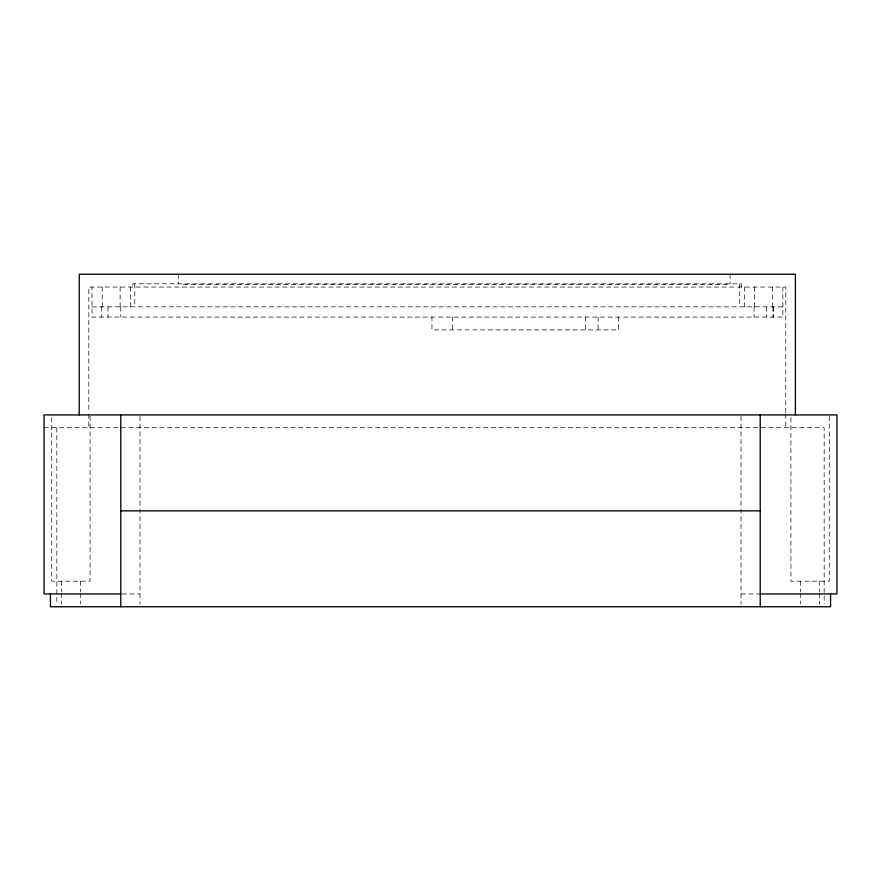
<?xml version="1.0" encoding="UTF-8"?>
<svg xmlns="http://www.w3.org/2000/svg" width="881" height="881" viewBox="0 0 881 881"><rect width="100%" height="100%" fill="white"/><g stroke="black" fill="none" stroke-linecap="round" stroke-linejoin="round"><path stroke-width="0.66" stroke-dasharray="4.41 3.3" d="M92.009 306.863L782.857 306.863M44.05 427.714L824.164 427.714L824.164 604.025M122.151 593.959L139.969 593.959M741.031 593.959L758.849 593.959M829.274 416.295L829.274 581.174L790.907 581.174L790.907 416.295M819.682 581.174L819.682 591.944M819.682 593.287L819.682 604.058M800.499 581.174L800.499 591.944M800.499 593.287L800.499 604.058M785.797 412.682L785.797 287.041L88.816 287.041L88.816 412.682M785.797 414.048L785.797 427.714M782.857 287.041L782.857 317.094L92.009 317.094L92.009 287.041M773.265 306.863L773.265 317.094M773.011 306.863L773.011 317.094M772.626 287.041L772.626 306.863M766.613 306.863L766.613 317.094M754.72 287.041L754.72 306.863M754.081 306.863L754.081 317.094M744.489 287.041L744.489 306.863M741.615 287.041L741.615 283.836L132.866 283.836L132.866 287.041M741.031 416.295L741.031 604.201M739.688 283.836L739.688 306.863M730.096 274.244L730.096 283.836M726.902 283.836L726.902 284.475L181.464 284.475L181.464 283.836M618.572 317.094L618.572 329.879L431.954 329.879L431.954 317.094M598.111 317.094L598.111 329.879M585.413 317.094L585.413 329.879M452.416 317.094L452.416 329.879M178.27 274.244L178.27 283.836M139.969 416.295L139.969 604.201M134.782 283.836L134.782 306.863M130.377 287.041L130.377 306.863M120.785 306.863L120.785 317.094M120.146 287.041L120.146 306.863M107.989 306.863L107.989 317.094M102.24 287.041L102.24 306.863M101.601 306.863L101.601 317.094M90.093 416.295L90.093 581.174L51.726 581.174L51.726 416.295M88.816 414.048L88.816 427.714M80.501 581.174L80.501 591.944M80.501 593.287L80.501 604.058M61.318 581.174L61.318 591.944M61.318 593.287L61.318 604.058M56.836 427.714L56.836 604.025"/><path stroke-width="1.32" d="M120.785 510.837L760.215 510.837M120.785 593.959L44.05 593.959L44.05 414.918L836.95 414.918L836.95 593.959L760.215 593.959M830.552 593.959L830.552 606.756L50.448 606.756L50.448 593.959M795.389 414.918L795.389 274.244L79.224 274.244L79.224 414.918M760.215 414.918L760.215 606.756M120.785 414.918L120.785 606.756"/></g></svg>
